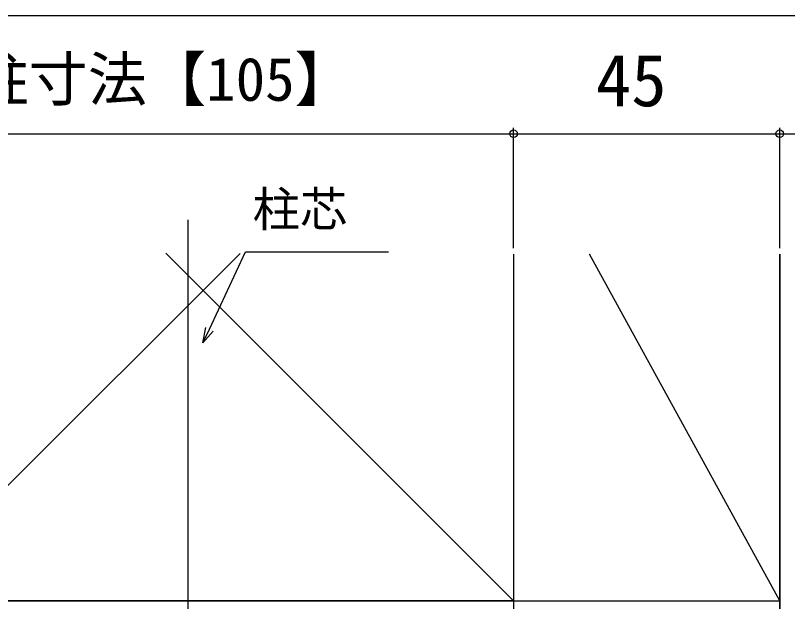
# Model space of a CAD drawing. Units: millimetres, scale not verified. Extents: x -525 to 525, y -783 to 779.
# Drawn here: x -355.8 to -225.2, y 498.9 to 598 of the extents above; entities that cross this region are included whole.
import ezdxf
from ezdxf.enums import TextEntityAlignment as Align

# ---------------------------------------------------------------- set-up
doc = ezdxf.new("R2010")
doc.units = ezdxf.units.MM
doc.header["$LTSCALE"] = 4
for name, color, linetype in [('0-4_YKK_12', 2, 'Continuous'), ('0-7_YKK_D', 6, 'Continuous'), ('0-9_YSS_K', 3, 'Continuous')]:
    doc.layers.add(name, color=color, linetype=linetype)
doc.styles.add('ＭＳ ゴシック', font='')
doc.styles.get('ＭＳ ゴシック').set_extended_font_data('MS Gothic')

msp = doc.modelspace()

# ---------------------------------------------------------------- linework, layer by layer
at = {"layer": '0-4_YKK_12'}
msp.add_line((-326.565, 132.979), (-326.565, 563.473), dxfattribs=at)
at = {"layer": '0-7_YKK_D'}
for p, q in [((-434.065, 598.048), (-214.065, 598.048)), ((-271.565, 558.665), (-271.565, 579.048)), ((-271.565, 558.665), (-271.565, 579.048)), ((-226.565, 558.665), (-226.565, 579.048)), ((-226.565, 558.665), (-226.565, 579.048)), ((-376.565, 578.048), (-271.565, 578.048)), ((-271.565, 578.048), (-226.565, 578.048))]:
    msp.add_line(p, q, dxfattribs=at)
for points in [[(-226.565, 578.048), (-214.065, 578.048), (-180.515, 578.048)], [(-324.065, 542.657), (-322.988, 544.968), (-316.889, 558.048), (-292.724, 558.048)], [(-322.369, 544.679), (-324.065, 542.657), (-323.607, 545.257)]]:
    msp.add_lwpolyline(points, dxfattribs=at)
for centre in [(-271.565, 578.048), (-271.565, 578.048), (-226.565, 578.048), (-226.565, 578.048)]:
    msp.add_circle(centre, 0.637, dxfattribs=at)
at = {"layer": '0-9_YSS_K'}
for p, q in [((-317.798, 557.815), (-376.565, 499.048)), ((-330.365, 557.847), (-271.565, 499.048)), ((-271.565, 557.665), (-271.565, 523.048)), ((-271.565, 557.665), (-271.565, 493.048)), ((-226.565, 499.048), (-258.71, 557.665)), ((-226.565, 557.665), (-226.565, 523.048)), ((-226.565, 493.048), (-226.565, 557.665)), ((-226.565, 523.048), (-226.565, 493.048)), ((-421.565, 499.048), (-226.474, 499.048)), ((-271.565, 499.048), (-376.565, 499.048))]:
    msp.add_line(p, q, dxfattribs=at)

# ---------------------------------------------------------------- texts
at = {"layer": '0-7_YKK_D', "style": 'ＭＳ ゴシック'}
for s, height, p in [('柱寸法【105】', 7.331, (-363.526, 581.411)), ('45', 8.798, (-257.656, 580.048)), ('柱芯', 5.865, (-315.667, 560.593))]:
    msp.add_text(s, height=height, dxfattribs=at).set_placement(p, align=Align.BOTTOM_LEFT)

doc.saveas('drawing.dxf')
